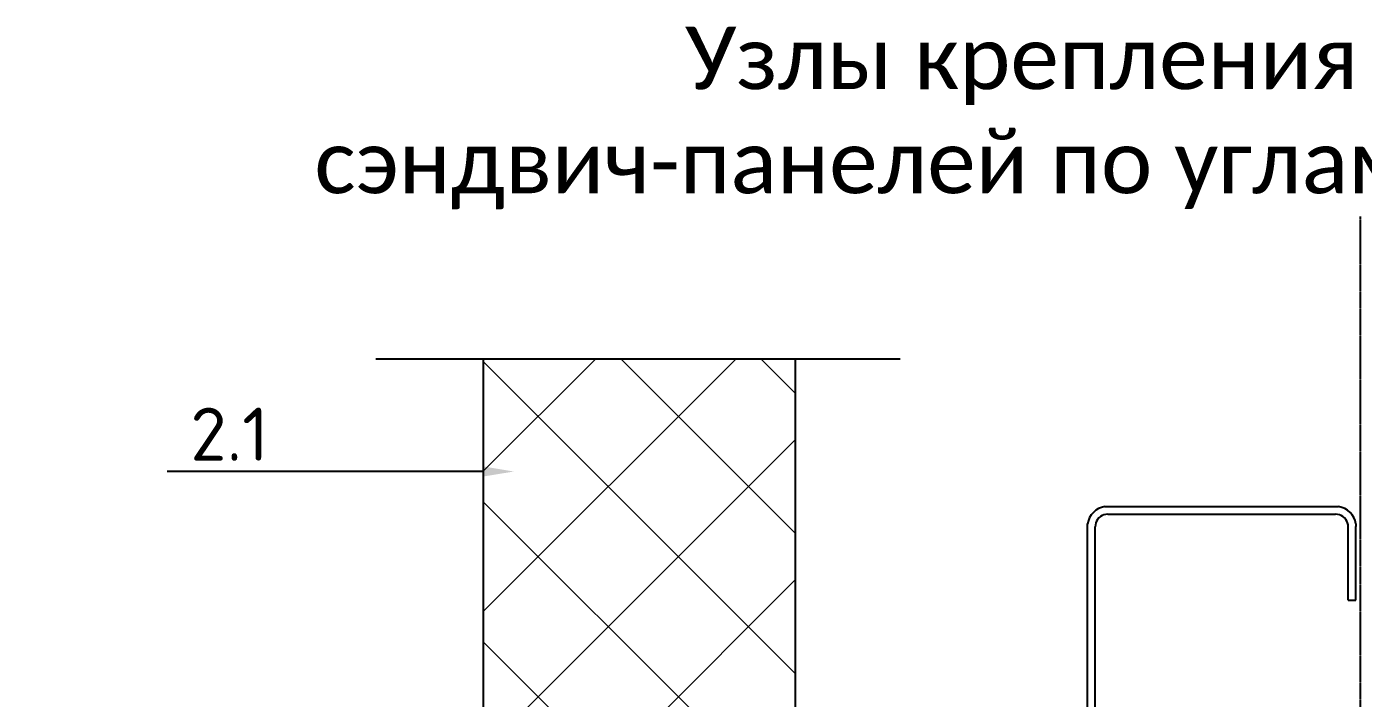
# Model space of a CAD drawing. Header units: millimetres. Extents: x -3689 to 2883575, y -702957 to -604547.
# Drawn here: x 2870154.2 to 2870582.2, y -665856.7 to -665641.6 of the extents above; entities that cross this region are included whole.
import ezdxf
from ezdxf import colors
from ezdxf.entities.mleader import LeaderData, LeaderLine
from ezdxf.math import Vec2, Vec3

# ---------------------------------------------------------------- set-up
doc = ezdxf.new("R2010")
doc.units = ezdxf.units.MM
doc.linetypes.add('CENTER', pattern=[50.800000000000004, 31.75, -6.35, 6.35, -6.35])
for name, color, linetype in [('A-DOOR-IDEN', 12, 'Continuous'), ('A-FLOR-IDEN', 14, 'Continuous'), ('S-GRID', 133, 'CENTER'), ('S-METL', 14, 'Continuous')]:
    doc.layers.add(name, color=color, linetype=linetype)
doc.styles.add('Calibri', font='calibri.ttf')
doc.styles.add('ЕСКД', font='isocpeur.ttf')

msp = doc.modelspace()

# ---------------------------------------------------------------- hatches: boundary and pattern name
at = {"lineweight": 0}
h = msp.add_hatch(dxfattribs=at)
h.set_pattern_fill('ANSI37', color=181, scale=10, style=0)
h.set_pattern_definition([(45, (2870340.412822033, -666821.5984156267), (-22.45064030267288, 22.45064030267288), []), (135, (2870340.412822033, -666821.5984156267), (-22.45064030267288, -22.45064030267288), [])])
h.paths.add_polyline_path([(2870300.412822033, -665748.0487906558), (2870300.412822033, -666077.2262723127), (2870400.412822033, -666077.2262723127), (2870400.412822033, -665748.0487906558)])

# ---------------------------------------------------------------- linework, layer by layer
at = {"color": 5, "lineweight": 0}
msp.add_line((2870400.412822033, -665748.0487906558), (2870300.412822033, -665748.0487906558), dxfattribs=at)
at = {"color": 5}
for p, q in [((2870300.412822033, -665748.0487906558), (2870300.412822033, -666077.2262723127)), ((2870400.412822033, -666077.2262723127), (2870400.412822033, -665748.0487906558))]:
    msp.add_line(p, q, dxfattribs=at)
at = {"layer": 'S-GRID', "ltscale": 0.01}
msp.add_line((2870581.371226921, -666364.0171783586), (2870581.371226921, -665702.3228925964), dxfattribs=at)
at = {"layer": 'S-METL', "ltscale": 10}
msp.add_line((2870433.875705634, -665748.0487906558), (2870265.992120117, -665748.0487906558), dxfattribs=at)
at = {"layer": 'S-METL'}
for p, q in [((2870499.445726062, -665795.3199317218), (2870500.326583058, -665795.2569315861)), ((2870500.415870784, -665797.7569315861), (2870499.802421978, -665797.8008063106)), ((2870500.326583058, -665795.2569315861), (2870573.415870784, -665795.2569315861)), ((2870500.415870784, -665797.7569315861), (2870573.326583058, -665797.7569315861)), ((2870573.940031864, -665797.8008063106), (2870573.326583058, -665797.7569315861)), ((2870573.415870784, -665795.2569315861), (2870574.29672778, -665795.3199317218)), ((2870493.871226921, -665801.7122877229), (2870493.934227056, -665800.8314307272)), ((2870493.871226921, -666088.7122877229), (2870493.871226921, -665801.7122877229)), ((2870496.415101646, -665801.1881266432), (2870496.371226921, -665801.8015754493)), ((2870496.371226921, -666088.8015754493), (2870496.371226921, -665801.8015754493)), ((2870577.371226921, -665801.8015754493), (2870577.327352196, -665801.1881266432)), ((2870577.371226921, -665825.2569315861), (2870577.371226921, -665801.8015754493)), ((2870579.808226785, -665800.8314307272), (2870579.871226921, -665801.7122877229)), ((2870579.871226921, -665825.2569315861), (2870579.871226921, -665801.7122877229)), ((2870577.371226921, -665825.2569315861), (2870579.871226921, -665825.2569315861))]:
    msp.add_line(p, q, dxfattribs=at)
for centre, radius, start, end in [((2870500.371226921, -665801.7569315861), 6.503192992114807, 98.18181817978014, 171.8181818202106), ((2870500.371226921, -665801.7569315861), 3.996807007887026, 98.18181817978014, 171.8181818202106), ((2870573.371226921, -665801.7569315861), 3.99680700788466, 8.181818179789367, 81.81818182021986), ((2870573.371226921, -665801.7569315861), 6.503192992114805, 8.181818179789367, 81.81818182021986)]:
    msp.add_arc(centre, radius, start, end, dxfattribs=at)

# ---------------------------------------------------------------- texts
at = {"layer": 'A-DOOR-IDEN', "linetype": 'ByBlock', "ltscale": 500, "insert": (2870472.844596121, -665670.8126104417), "char_height": 20, "width": 440.4091309375217, "attachment_point": 5, "style": 'Calibri'}
msp.add_mtext('Узлы крепления \\Pсэндвич-панелей по углам здания', dxfattribs=at)

# ---------------------------------------------------------------- leaders
at = {"layer": 'A-FLOR-IDEN'}
ml = msp.add_multileader_mtext('Standard', dxfattribs=at)
ml.set_content('2.1', color=256, style='ЕСКД')
ml.set_leader_properties()
ml.build(insert=Vec2(0, 0))
ml.multileader.update_dxf_attribs({"text_left_attachment_type": 6, "text_right_attachment_type": 6, "dogleg_length": 20.96987534605703, "arrow_head_size": 9.600000000000001})
ctx = ml.context
ctx.base_point, ctx.char_height, ctx.arrow_head_size, ctx.landing_gap_size, ctx.plane_origin, ctx.plane_x_axis, ctx.plane_y_axis = Vec3(2870209.611552792, -665784.0084165646), 17, 9.600000000000001, 0, Vec3(2870111.895279754, -665758.5970762274), Vec3(1, -2.258681448315656e-12), Vec3(2.258681448315656e-12, 1)
ctx.left_attachment, ctx.right_attachment, ctx.text_align_type = 6, 6, 2
notes = []
notes.append((ctx, [(1, (1, 1, 0), (2870252.681428138, -665784.0084165646), (-1, 2.258681448315656e-12), 20.96987534605703, [(0, [(2870310.198401956, -665784.064374973)], 0, [])])]))
ctx.mtext.insert, ctx.mtext.text_direction, ctx.mtext.rotation, ctx.mtext.width, ctx.mtext.alignment, ctx.mtext.flow_direction = Vec3(2870231.711552792, -665763.6084165645), Vec3(1, -2.258882650657248e-12), 6.283185307177328, 77.51149692218215, 3, 5
for ctx, leaders in notes:
    for number, flags, end, landing, length, lines in leaders:
        leader = LeaderData()
        leader.index, (leader.has_last_leader_line, leader.has_dogleg_vector, leader.attachment_direction) = number, flags
        leader.last_leader_point, leader.dogleg_vector, leader.dogleg_length = Vec3(end), Vec3(landing), length
        for number, points, colour, breaks in lines:
            line = LeaderLine()
            line.index, line.vertices, line.color, line.breaks = number, Vec3.list(points), colors.encode_raw_color(colour), breaks
            leader.lines.append(line)
        ctx.leaders.append(leader)

doc.saveas('drawing.dxf')
